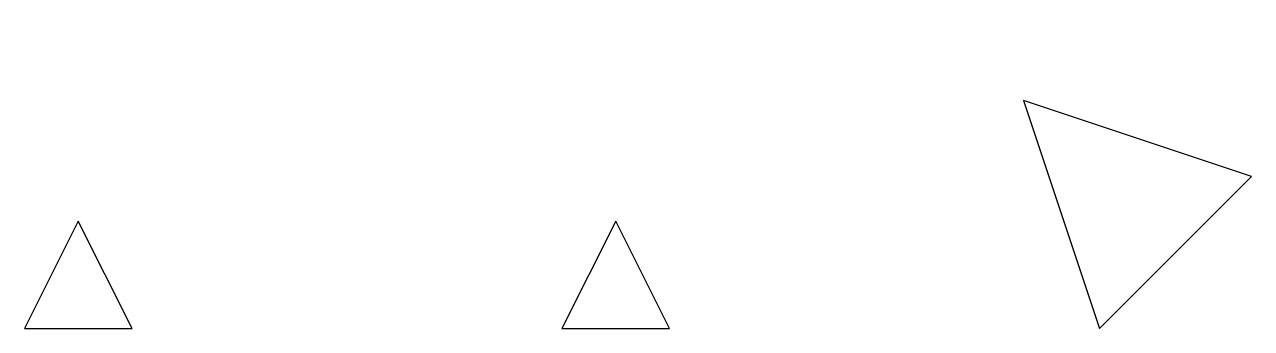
# Model space of a CAD drawing. Extents: x 0 to 11.4, y 0 to 2.8.
import ezdxf

# ---------------------------------------------------------------- set-up
doc = ezdxf.new("R2010")
doc.units = 0

# ---------------------------------------------------------------- blocks, each defined once
blk = doc.blocks.new('TRIANGLE')
at = {"color": 1}
blk.add_3dface([(0, 0), (1, 0), (0.5, 1)], dxfattribs=at)

msp = doc.modelspace()

# ---------------------------------------------------------------- block references
at = {"xscale": 2, "yscale": 2, "zscale": 2, "rotation": 45}
msp.add_blockref('TRIANGLE', (10, 0), dxfattribs=at)
for p in [(0, 0), (5, 0)]:
    msp.add_blockref('TRIANGLE', p)

doc.saveas('drawing.dxf')
